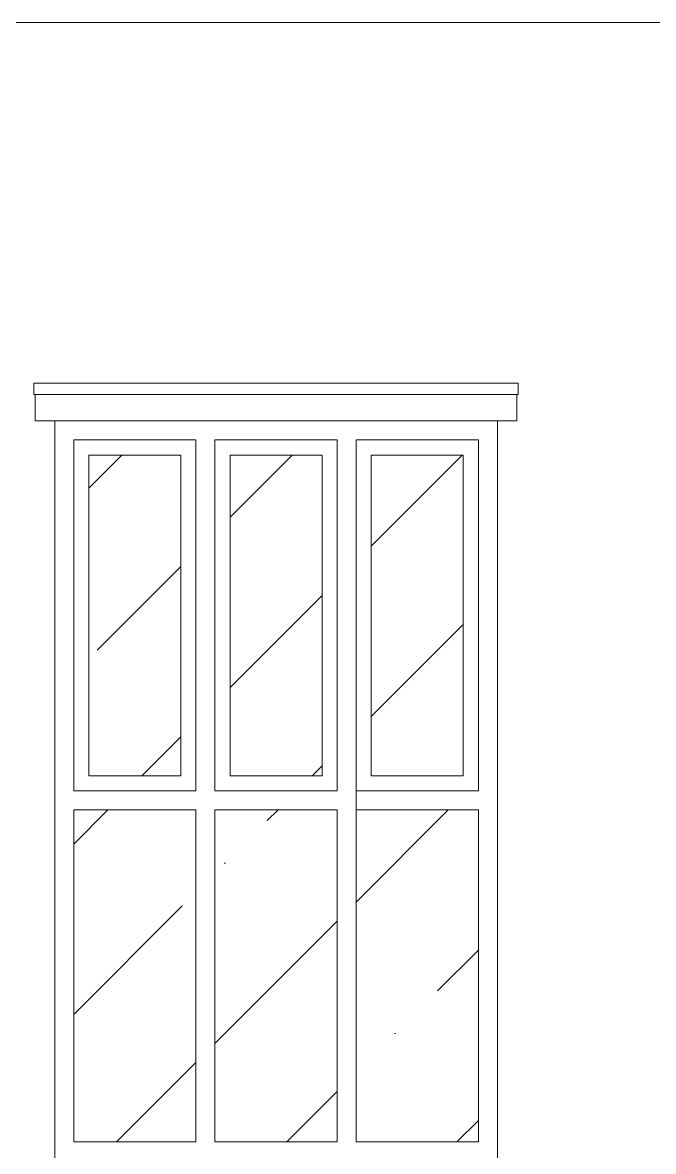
# Model space of a CAD drawing. Header units: millimetres. Extents: x -667 to -468, y -723 to -475.
# Drawn here: x -652.062 to -650.398, y -494.52 to -491.545 of the extents above; entities that cross this region are included whole.
import ezdxf

# ---------------------------------------------------------------- set-up
doc = ezdxf.new("R2010")
doc.units = ezdxf.units.MM
doc.layers.add('dinding', color=36, linetype='Continuous', lineweight=9)
doc.layers.add('NOTASI', color=250, linetype='Continuous', lineweight=5)

msp = doc.modelspace()

# ---------------------------------------------------------------- hatches: boundary and pattern name
at = {"layer": 'NOTASI'}
h = msp.add_hatch(dxfattribs=at)
h.set_pattern_fill('ANSI35', color=256, scale=0.1, style=0)
h.set_pattern_definition([(45, (-0.5731, -4), (-0.4490128, 0.4490128), []), (45, (-0.1241, -4), (-0.4490128, 0.4490128), [0.79375, -0.15875, 0, -0.15875])])
h.paths.add_polyline_path([(-651.6451, -492.6849), (-651.8876, -492.6849), (-651.8876, -493.5299), (-651.6451, -493.5299)])
h.paths.add_polyline_path([(-651.2725, -492.6849), (-651.5151, -492.6849), (-651.5151, -493.5299), (-651.2725, -493.5299)])
h.paths.add_polyline_path([(-650.9, -492.6849), (-651.1425, -492.6849), (-651.1425, -493.5299), (-650.9, -493.5299)])
h.paths.add_polyline_path([(-650.86, -493.6199), (-651.1825, -493.6199), (-651.1825, -494.4949), (-650.86, -494.4949)])
h.paths.add_polyline_path([(-651.2325, -493.6199), (-651.5551, -493.6199), (-651.5551, -494.4949), (-651.2325, -494.4949)])
h.paths.add_polyline_path([(-651.6051, -493.6199), (-651.9276, -493.6199), (-651.9276, -494.4949), (-651.6051, -494.4949)])

# ---------------------------------------------------------------- linework, layer by layer
at = {"layer": 'dinding'}
for p, q in [((-649.8183, -491.5449), (-652.2532, -491.5449)), ((-652.0325, -492.5255), (-652.0325, -492.4949)), ((-652.0325, -492.4949), (-651.9659, -492.4949)), ((-651.9866, -492.4949), (-650.7551, -492.4949)), ((-650.7551, -492.4949), (-650.8217, -492.4949)), ((-650.7551, -492.5255), (-650.7551, -492.4949)), ((-652.0325, -492.5255), (-652.0292, -492.5255)), ((-650.7551, -492.5255), (-652.0325, -492.5255)), ((-652.0292, -492.5949), (-652.0292, -492.5255)), ((-650.7584, -492.5949), (-650.7584, -492.5255)), ((-650.7551, -492.5255), (-650.7584, -492.5255)), ((-652.0292, -492.5949), (-651.9659, -492.5949)), ((-651.9776, -492.5949), (-651.9776, -494.5449)), ((-651.9659, -492.5949), (-651.1825, -492.5949)), ((-651.1825, -492.5949), (-650.7584, -492.5949)), ((-650.81, -492.5949), (-650.81, -494.5449)), ((-651.6051, -492.6449), (-651.9276, -492.6449)), ((-651.9276, -492.6449), (-651.9276, -493.5699)), ((-651.6051, -493.5699), (-651.6051, -492.6449)), ((-651.2325, -492.6449), (-651.5551, -492.6449)), ((-651.5551, -493.5699), (-651.5551, -492.6449)), ((-651.2325, -493.5699), (-651.2325, -492.6449)), ((-651.1825, -492.6449), (-651.1825, -494.4949)), ((-650.86, -492.6449), (-651.1825, -492.6449)), ((-651.1825, -493.5699), (-651.1825, -492.6449)), ((-650.86, -493.5699), (-650.86, -492.6449)), ((-651.6051, -493.5699), (-651.9276, -493.5699)), ((-651.2325, -493.5699), (-651.5551, -493.5699)), ((-650.86, -493.5699), (-651.1825, -493.5699)), ((-651.9276, -493.6199), (-651.9276, -494.4949)), ((-651.6051, -493.6199), (-651.9276, -493.6199)), ((-651.6051, -494.4949), (-651.6051, -493.6199)), ((-651.5551, -494.4949), (-651.5551, -493.6199)), ((-651.2325, -493.6199), (-651.5551, -493.6199)), ((-651.2325, -494.4949), (-651.2325, -493.6199)), ((-651.1825, -494.4949), (-651.1825, -493.6199)), ((-650.86, -493.6199), (-651.1825, -493.6199)), ((-650.86, -494.4949), (-650.86, -493.6199)), ((-651.9276, -494.4949), (-651.6051, -494.4949)), ((-651.5551, -494.4949), (-651.2325, -494.4949)), ((-651.1825, -494.4949), (-650.86, -494.4949))]:
    msp.add_line(p, q, dxfattribs=at)
for points in [[(-651.6451, -493.5299), (-651.6451, -492.6849), (-651.8876, -492.6849), (-651.8876, -493.5299)], [(-651.2725, -493.5299), (-651.2725, -492.6849), (-651.5151, -492.6849), (-651.5151, -493.5299)], [(-650.9, -493.5299), (-650.9, -492.6849), (-651.1425, -492.6849), (-651.1425, -493.5299)]]:
    msp.add_lwpolyline(points, close=True, dxfattribs=at)

doc.saveas('drawing.dxf')
